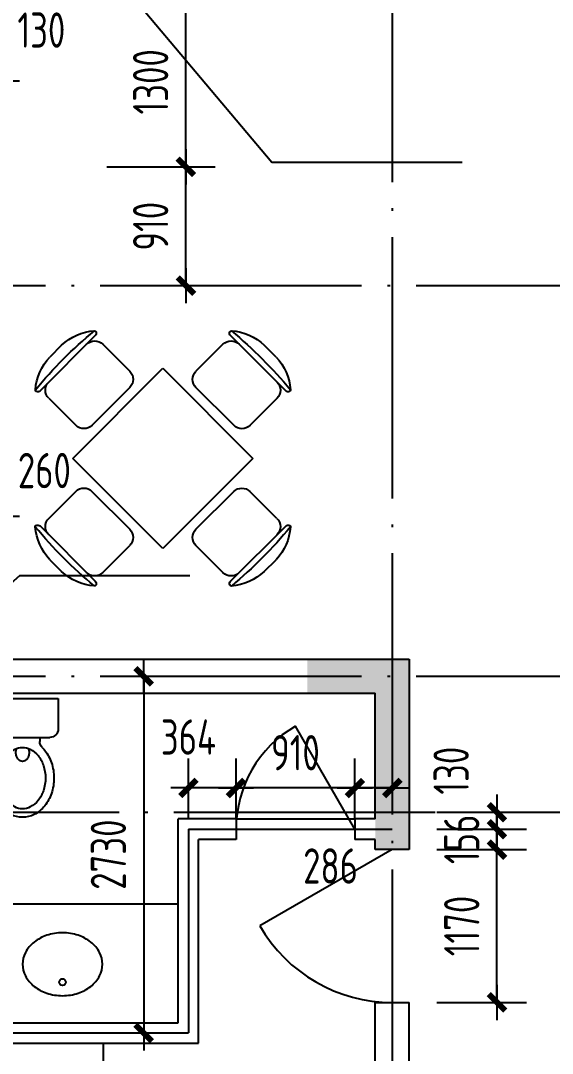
# Model space of a CAD drawing. Extents: x -726032 to 135930, y -151624 to 587044.
# Drawn here: x -602029 to -597958, y 556054 to 563958 of the extents above; entities that cross this region are included whole.
import ezdxf
from ezdxf.enums import TextEntityAlignment as Align

# ---------------------------------------------------------------- set-up
doc = ezdxf.new("R2010")
doc.units = 0
doc.header["$LTSCALE"] = 1000
doc.header["$MEASUREMENT"] = 0
doc.linetypes.add('DOTE', pattern=[2.42, 2, -0.2, 0.02, -0.2])
doc.layers.get('0').update_dxf_attribs({"linetype": 'CONTINUOUS'})
doc.layers.get('DEFPOINTS').update_dxf_attribs({"color": 1, "linetype": 'CONTINUOUS'})
for name, color, linetype in [('COLUMN', 170, 'CONTINUOUS'), ('DOTE', 8, 'DOTE'), ('GROUND', 45, 'CONTINUOUS'), ('LVTRY', 6, 'CONTINUOUS'), ('PUB_DIM', 245, 'CONTINUOUS'), ('WALL', 255, 'CONTINUOUS'), ('WINDOW', 155, 'CONTINUOUS'), ('WINDOW_TEXT', 7, 'CONTINUOUS'), ('家具', 252, 'CONTINUOUS'), ('引线', 213, 'CONTINUOUS')]:
    doc.layers.add(name, color=color, linetype=linetype)
doc.styles.add('DIM_FONT', font='isocp.shx', dxfattribs={"width": 0.8})
doc.styles.add('SIMPLEX', font='SIMPLEX.SHX')
doc.dimstyles.new('DIMA', dxfattribs={"dimtxt": 300, "dimasz": 1, "dimexe": 250, "dimexo": 300, "dimgap": 150, "dimtad": 1, "dimdec": 0, "dimzin": 0, "dimdsep": 46, "dimtxsty": 'DIM_FONT', "dimcen": 0.09, "dimse1": 1, "dimclrt": 142, "dimadec": 0, "dimazin": 0, "dimtfac": 1, "dimtdec": 0, "dimtix": 1, "dimtmove": 2, "dimatfit": 3, "dimfxl": 1, "dimtolj": 1, "dimtzin": 0, "dimarcsym": 0})
doc.dimstyles.new('DIMN', dxfattribs={"dimtxt": 300, "dimasz": 1, "dimexe": 250, "dimexo": 300, "dimgap": 150, "dimtad": 1, "dimdec": 0, "dimzin": 0, "dimdsep": 46, "dimtxsty": 'DIM_FONT', "dimcen": 0.09, "dimclrt": 142, "dimadec": 0, "dimazin": 0, "dimtfac": 1, "dimtdec": 0, "dimtix": 1, "dimtmove": 2, "dimatfit": 3, "dimfxl": 1, "dimtolj": 1, "dimtzin": 0, "dimarcsym": 0})

# ---------------------------------------------------------------- blocks, each defined once
blk = doc.blocks.new('_DIMX')
blk.add_line((-150, 0), (150, 0))
at = {"const_width": 50}
blk.add_lwpolyline([(-70, -70), (70, 70)], dxfattribs=at)
blk = doc.blocks.new('*D779')
at = {"layer": 'DEFPOINTS', "color": 0, "transparency": 16777216}
for p in [(-599111.8, 557613.5), (-598381.6, 557613.5), (-599111.8, 556443.5)]:
    blk.add_point(p, dxfattribs=at)
at = {"layer": 'PUB_DIM', "color": 0, "lineweight": -2, "transparency": 16777216}
for p, q in [((-598841.8, 557613.5), (-598156.6, 557613.5)), ((-598381.6, 556444.4), (-598381.6, 557612.6)), ((-598841.8, 556443.5), (-598156.6, 556443.5))]:
    blk.add_line(p, q, dxfattribs=at)
at = {"layer": 'PUB_DIM', "color": 0, "lineweight": -2, "transparency": 16777216, "xscale": 0.9, "yscale": 0.9, "zscale": 0.9}
for p, rotation in [((-598381.6, 557613.5), 90), ((-598381.6, 556443.5), 270)]:
    blk.add_blockref('_DIMX', p, dxfattribs=dict(at, rotation=rotation))
at = {"layer": 'PUB_DIM', "color": 142, "transparency": 16777216, "insert": (-598651.6, 557028.5), "char_height": 270, "attachment_point": 5, "rotation": 90, "style": 'DIM_FONT'}
blk.add_mtext('\\A1;1170', dxfattribs=at)
blk = doc.blocks.new('_DBLK')
blk.add_line((-0.5, 0), (0, -0.866))
blk.add_arc((-0.5, 0), 1, 300, 0)
at = {"layer": 'WINDOW_TEXT', "style": 'SIMPLEX', "flags": 9}
blk.add_attdef('A', text='', height=1, dxfattribs=at).set_placement((0, 1.5), align=Align.MIDDLE)
blk = doc.blocks.new('*D780')
at = {"layer": 'DEFPOINTS', "color": 0, "transparency": 16777216}
for p in [(-599111.8, 557899.5), (-598381.6, 557899.5), (-599111.8, 557769.5)]:
    blk.add_point(p, dxfattribs=at)
at = {"layer": 'PUB_DIM', "color": 0, "lineweight": -2, "transparency": 16777216}
for p, q in [((-598841.8, 557899.5), (-598156.6, 557899.5)), ((-598381.6, 557900.4), (-598381.6, 557901.3)), ((-598381.6, 557769.5), (-598381.6, 557899.5)), ((-598841.8, 557769.5), (-598156.6, 557769.5)), ((-598381.6, 557768.6), (-598381.6, 557767.7))]:
    blk.add_line(p, q, dxfattribs=at)
at = {"layer": 'PUB_DIM', "color": 0, "lineweight": -2, "transparency": 16777216, "xscale": 0.9, "yscale": 0.9, "zscale": 0.9}
for p, rotation in [((-598381.6, 557899.5), 270), ((-598381.6, 557769.5), 90)]:
    blk.add_blockref('_DIMX', p, dxfattribs=dict(at, rotation=rotation))
at = {"layer": 'PUB_DIM', "color": 142, "transparency": 16777216, "insert": (-598732.6, 558217.3), "char_height": 270, "attachment_point": 5, "rotation": 90, "style": 'DIM_FONT'}
blk.add_mtext('\\A1;130', dxfattribs=at)
blk = doc.blocks.new('*D1977')
at = {"layer": 'DEFPOINTS', "color": 0, "transparency": 16777216}
for p in [(-599111.8, 557769.5), (-598381.6, 557769.5), (-599111.8, 557613.5)]:
    blk.add_point(p, dxfattribs=at)
at = {"layer": 'PUB_DIM', "color": 0, "lineweight": -2, "transparency": 16777216}
for p, q in [((-598841.8, 557769.5), (-598156.6, 557769.5)), ((-598381.6, 557770.4), (-598381.6, 557771.3)), ((-598381.6, 557613.5), (-598381.6, 557769.5)), ((-598381.6, 557612.6), (-598381.6, 557611.7))]:
    blk.add_line(p, q, dxfattribs=at)
at = {"layer": 'PUB_DIM', "color": 0, "lineweight": -2, "transparency": 16777216, "xscale": 0.9, "yscale": 0.9, "zscale": 0.9}
for p, rotation in [((-598381.6, 557769.5), 270), ((-598381.6, 557613.5), 90)]:
    blk.add_blockref('_DIMX', p, dxfattribs=dict(at, rotation=rotation))
at = {"layer": 'PUB_DIM', "color": 142, "transparency": 16777216, "insert": (-598651.6, 557691.5), "char_height": 270, "attachment_point": 5, "rotation": 90, "style": 'DIM_FONT'}
blk.add_mtext('\\A1;156', dxfattribs=at)
blk = doc.blocks.new('*D1978')
at = {"layer": 'DEFPOINTS', "color": 0, "transparency": 16777216}
for p in [(-600743.9, 558084.7), (-600743.9, 557573.8), (-600379.9, 557573.8)]:
    blk.add_point(p, dxfattribs=at)
at = {"layer": 'PUB_DIM', "color": 0, "lineweight": -2, "transparency": 16777216}
for p, q in [((-600743.9, 557843.8), (-600743.9, 558309.7)), ((-600380.8, 558084.7), (-600743, 558084.7))]:
    blk.add_line(p, q, dxfattribs=at)
at = {"layer": 'PUB_DIM', "color": 0, "lineweight": -2, "transparency": 16777216, "xscale": 0.9, "yscale": 0.9, "zscale": 0.9, "rotation": 180}
blk.add_blockref('_DIMX', (-600743.9, 558084.7), dxfattribs=at)
at = {"layer": 'PUB_DIM', "color": 0, "lineweight": -2, "transparency": 16777216, "xscale": 0.9, "yscale": 0.9, "zscale": 0.9}
blk.add_blockref('_DIMX', (-600379.9, 558084.7), dxfattribs=at)
at = {"layer": 'PUB_DIM', "color": 142, "transparency": 16777216, "insert": (-600743.9, 558474.7), "char_height": 270, "attachment_point": 5, "style": 'DIM_FONT'}
blk.add_mtext('\\A1;364', dxfattribs=at)
blk = doc.blocks.new('*D1979')
at = {"layer": 'DEFPOINTS', "color": 0, "transparency": 16777216}
for p in [(-600379.9, 558084.7), (-600379.9, 557573.8), (-599469.9, 557573.8)]:
    blk.add_point(p, dxfattribs=at)
at = {"layer": 'PUB_DIM', "color": 0, "lineweight": -2, "transparency": 16777216}
for p, q in [((-600379.9, 557843.8), (-600379.9, 558309.7)), ((-599470.8, 558084.7), (-600379, 558084.7))]:
    blk.add_line(p, q, dxfattribs=at)
at = {"layer": 'PUB_DIM', "color": 0, "lineweight": -2, "transparency": 16777216, "xscale": 0.9, "yscale": 0.9, "zscale": 0.9, "rotation": 180}
blk.add_blockref('_DIMX', (-600379.9, 558084.7), dxfattribs=at)
at = {"layer": 'PUB_DIM', "color": 0, "lineweight": -2, "transparency": 16777216, "xscale": 0.9, "yscale": 0.9, "zscale": 0.9}
blk.add_blockref('_DIMX', (-599469.9, 558084.7), dxfattribs=at)
at = {"layer": 'PUB_DIM', "color": 142, "transparency": 16777216, "insert": (-599924.9, 558354.7), "char_height": 270, "attachment_point": 5, "style": 'DIM_FONT'}
blk.add_mtext('\\A1;910', dxfattribs=at)
blk = doc.blocks.new('*D1980')
at = {"layer": 'DEFPOINTS', "color": 0, "transparency": 16777216}
for p in [(-599469.9, 558084.7), (-599469.9, 557573.8), (-599183.9, 557573.8)]:
    blk.add_point(p, dxfattribs=at)
at = {"layer": 'PUB_DIM', "color": 0, "lineweight": -2, "transparency": 16777216}
for p, q in [((-599469.9, 557843.8), (-599469.9, 558309.7)), ((-599184.8, 558084.7), (-599469, 558084.7))]:
    blk.add_line(p, q, dxfattribs=at)
at = {"layer": 'PUB_DIM', "color": 0, "lineweight": -2, "transparency": 16777216, "xscale": 0.9, "yscale": 0.9, "zscale": 0.9, "rotation": 180}
blk.add_blockref('_DIMX', (-599469.9, 558084.7), dxfattribs=at)
at = {"layer": 'PUB_DIM', "color": 0, "lineweight": -2, "transparency": 16777216, "xscale": 0.9, "yscale": 0.9, "zscale": 0.9}
blk.add_blockref('_DIMX', (-599183.9, 558084.7), dxfattribs=at)
at = {"layer": 'PUB_DIM', "color": 142, "transparency": 16777216, "insert": (-599656.1, 557487.7), "char_height": 270, "attachment_point": 5, "style": 'DIM_FONT'}
blk.add_mtext('\\A1;286', dxfattribs=at)
blk = doc.blocks.new('_LV5')
for p, q in [((210.1, 0), (-210.1, 0)), ((-210.1, 0), (-210.1, -180)), ((210.1, -180), (210.1, 0)), ((160.1, -230), (-160.1, -230)), ((-101.4, -230), (-101.4, -254.3)), ((101.4, -230), (101.4, -254.1))]:
    blk.add_line(p, q)
blk.add_lwpolyline([(-135.1, -469.4, 0.080312), (-123, -544.2, 0.089014), (-91.8, -601.5, 0.104918), (-45.6, -639.3, 0.119812), (0.1, -650.4, 0.119812), (45.8, -639.3, 0.104918), (92, -601.5, 0.089014), (123.2, -544.2, 0.080312), (135.3, -469.4, 0.080312), (123.2, -394.6, 0.089014), (92, -337.3, 0.104918), (45.8, -299.5, 0.119812), (0.1, -288.4, 0.119812), (-45.6, -299.5, 0.104918), (-91.8, -337.3, 0.089014), (-123, -394.6, 0.080312)], format="xyb", close=True)
for points in [[(-38.7, -318.5, 0.073567), (-35.6, -339.5, 0.084454), (-27.4, -356, 0.10642), (-14.1, -367.8, 0.129709), (0, -371.5, 0.129709), (14.1, -367.8, 0.10642), (27.4, -356, 0.084454), (35.6, -339.5, 0.073567), (38.7, -318.5, 0.073567), (35.6, -297.5, 0.014016), (34.7, -294.6, 0.10642)], [(-34.7, -294.7, 0.013578), (-35.6, -297.5, 0.073567), (-38.7, -318.5, 0.073567)]]:
    blk.add_lwpolyline(points, format="xyb")
for centre, radius, start, end in [((-160.1, -180), 50, 180, 270), ((160.1, -180), 50, 270, 0), ((20.4, -427.3), 193.8, 134.81437, 141.28635), ((-151.4, -254.3), 50, 314.81437, 0), ((151.4, -254.1), 50, 180, 225.25549), ((-20.2, -427.3), 193.8, 38.71365, 45.25549), ((52.2, -452.8), 234.6, 141.28635, 161.63333), ((-52, -452.8), 234.6, 18.36667, 38.71365), ((102.3, -469.4), 287.4, 161.63333, 180), ((-102.1, -469.4), 287.4, 0, 18.36667), ((102.3, -469.4), 287.4, 180, 198.36667), ((-102.1, -469.4), 287.4, 341.63333, 0), ((52.2, -486), 234.6, 198.36667, 218.71365), ((-52, -486), 234.6, 321.28635, 341.63333), ((20.4, -511.6), 193.8, 218.71365, 242.67141), ((-20.2, -511.6), 193.8, 297.32859, 321.28635), ((0.1, -550.8), 149.6, 242.67141, 270), ((0.1, -550.8), 149.6, 270, 297.32859)]:
    blk.add_arc(centre, radius, start, end)
blk = doc.blocks.new('*D1989')
at = {"layer": 'DEFPOINTS', "color": 0, "transparency": 16777216}
for p in [(-602173.9, 563495.9), (-602303.9, 562859.4), (-602173.9, 562859.4)]:
    blk.add_point(p, dxfattribs=at)
at = {"layer": 'PUB_DIM', "color": 0, "lineweight": -2, "transparency": 16777216}
for p, q in [((-602173.9, 563129.4), (-602173.9, 563720.9)), ((-602304.8, 563495.9), (-602305.7, 563495.9)), ((-602303.9, 563495.9), (-602173.9, 563495.9)), ((-602173, 563495.9), (-602172.1, 563495.9))]:
    blk.add_line(p, q, dxfattribs=at)
at = {"layer": 'PUB_DIM', "color": 0, "lineweight": -2, "transparency": 16777216, "xscale": 0.9, "yscale": 0.9, "zscale": 0.9}
blk.add_blockref('_DIMX', (-602303.9, 563495.9), dxfattribs=at)
at = {"layer": 'PUB_DIM', "color": 0, "lineweight": -2, "transparency": 16777216, "xscale": 0.9, "yscale": 0.9, "zscale": 0.9, "rotation": 180}
blk.add_blockref('_DIMX', (-602173.9, 563495.9), dxfattribs=at)
at = {"layer": 'PUB_DIM', "color": 142, "transparency": 16777216, "insert": (-601870.1, 563885.9), "char_height": 270, "attachment_point": 5, "style": 'DIM_FONT'}
blk.add_mtext('\\A1;130', dxfattribs=at)
blk = doc.blocks.new('_LV4')
blk.add_lwpolyline([(0, -520, 0.078966), (92.3, -505.3, 0.088152), (166.2, -465.8, 0.105269), (218.1, -403.4, 0.121685), (235, -335, 0.121685), (218.1, -266.6, 0.105269), (166.2, -204.2, 0.088152), (92.3, -164.7, 0.078966), (0, -150, 0.078966), (-92.3, -164.7, 0.088152), (-166.2, -204.2, 0.105269), (-218.1, -266.6, 0.121685), (-235, -335, 0.121685), (-218.1, -403.4, 0.105269), (-166.2, -465.8, 0.088152), (-92.3, -505.3, 0.078966)], format="xyb", close=True)
blk.add_circle((0, -230), 20)
blk = doc.blocks.new('*D1995')
at = {"layer": 'DEFPOINTS', "color": 0, "transparency": 16777216}
for p in [(-601640.2, 564139.5), (-600763.5, 564139.5), (-601640.2, 562839.5)]:
    blk.add_point(p, dxfattribs=at)
at = {"layer": 'PUB_DIM', "color": 0, "lineweight": -2, "transparency": 16777216}
for p, q in [((-601370.2, 564139.5), (-600538.5, 564139.5)), ((-600763.5, 562840.4), (-600763.5, 564138.6))]:
    blk.add_line(p, q, dxfattribs=at)
at = {"layer": 'PUB_DIM', "color": 0, "lineweight": -2, "transparency": 16777216, "xscale": 0.9, "yscale": 0.9, "zscale": 0.9}
for p, rotation in [((-600763.5, 564139.5), 90), ((-600763.5, 562839.5), 270)]:
    blk.add_blockref('_DIMX', p, dxfattribs=dict(at, rotation=rotation))
at = {"layer": 'PUB_DIM', "color": 142, "transparency": 16777216, "insert": (-601033.5, 563489.5), "char_height": 270, "attachment_point": 5, "rotation": 90, "style": 'DIM_FONT'}
blk.add_mtext('\\A1;1300', dxfattribs=at)
blk = doc.blocks.new('*D1996')
at = {"layer": 'DEFPOINTS', "color": 0, "transparency": 16777216}
for p in [(-601640.2, 562839.5), (-600763.5, 562839.5), (-601640.2, 561929.5)]:
    blk.add_point(p, dxfattribs=at)
at = {"layer": 'PUB_DIM', "color": 0, "lineweight": -2, "transparency": 16777216}
for p, q in [((-601370.2, 562839.5), (-600538.5, 562839.5)), ((-600763.5, 561930.4), (-600763.5, 562838.6))]:
    blk.add_line(p, q, dxfattribs=at)
at = {"layer": 'PUB_DIM', "color": 0, "lineweight": -2, "transparency": 16777216, "xscale": 0.9, "yscale": 0.9, "zscale": 0.9}
for p, rotation in [((-600763.5, 562839.5), 90), ((-600763.5, 561929.5), 270)]:
    blk.add_blockref('_DIMX', p, dxfattribs=dict(at, rotation=rotation))
at = {"layer": 'PUB_DIM', "color": 142, "transparency": 16777216, "insert": (-601033.5, 562384.5), "char_height": 270, "attachment_point": 5, "rotation": 90, "style": 'DIM_FONT'}
blk.add_mtext('\\A1;910', dxfattribs=at)
blk = doc.blocks.new('*D1997')
at = {"layer": 'DEFPOINTS', "color": 0, "transparency": 16777216}
for p in [(-601953.9, 558939.5), (-601953.9, 556209.5), (-601086.9, 556209.5)]:
    blk.add_point(p, dxfattribs=at)
at = {"layer": 'PUB_DIM', "color": 0, "lineweight": -2, "transparency": 16777216}
for p, q in [((-601086.9, 558938.6), (-601086.9, 556210.4)), ((-601683.9, 556209.5), (-600861.9, 556209.5))]:
    blk.add_line(p, q, dxfattribs=at)
at = {"layer": 'PUB_DIM', "color": 0, "lineweight": -2, "transparency": 16777216, "xscale": 0.9, "yscale": 0.9, "zscale": 0.9}
for p, rotation in [((-601086.9, 558939.5), 90), ((-601086.9, 556209.5), 270)]:
    blk.add_blockref('_DIMX', p, dxfattribs=dict(at, rotation=rotation))
at = {"layer": 'PUB_DIM', "color": 142, "transparency": 16777216, "insert": (-601356.9, 557574.5), "char_height": 270, "attachment_point": 5, "rotation": 90, "style": 'DIM_FONT'}
blk.add_mtext('\\A1;2730', dxfattribs=at)
blk = doc.blocks.new('M_C31TFZ')
for p, q in [((-728.8, 395.1), (-403.6, 720.3)), ((-359.4, 669.1), (-200.3, 510)), ((348.5, 669.3), (189.4, 510.2)), ((392.7, 720.5), (717.9, 395.3)), ((-672, 593.4), (-601.9, 663.5)), ((591, 663.6), (661.1, 593.5)), ((-5.3, 527.4), (-535.7, -3)), ((525, -3), (-5.3, 527.4)), ((-423, 191.8), (-200.3, 414.5)), ((189.4, 414.7), (412.1, 192)), ((-677.6, 350.9), (-518.5, 191.8)), ((666.7, 351.1), (507.6, 192)), ((-535.7, -3), (-5.3, -533.3)), ((-5.3, -533.3), (525, -3)), ((-677.4, -357), (-518.3, -197.9)), ((-200.1, -420.6), (-422.8, -197.9)), ((412.3, -197.7), (189.6, -420.4)), ((666.9, -356.8), (507.8, -197.7)), ((-403.4, -726.5), (-728.6, -401.2)), ((718.1, -401), (392.9, -726.3)), ((-359.2, -675.2), (-200.1, -516.1)), ((348.7, -675), (189.6, -515.9)), ((-601.7, -669.6), (-671.8, -599.5)), ((661.3, -599.3), (591.2, -669.4))]:
    blk.add_line(p, q)
for centre, radius, start, end in [((1327.3, -1335.8), 2712.7, 129.8023, 140.1977), ((-385.7, 433.5), 315.6, 94.27346, 133.23486), ((-408.5, 738.3), 10, 22.33001, 94.27346), ((-417.7, 734.5), 20, 315, 22.33001), ((406.8, 734.7), 20, 157.66999, 225), ((397.6, 738.5), 10, 85.72654, 157.66999), ((-1338.2, -1335.6), 2712.7, 39.8023, 50.1977), ((374.8, 433.7), 315.6, 46.76514, 85.72654), ((-407.1, 621.3), 67.5, 45, 135), ((396.2, 621.5), 67.5, 45, 135), ((-442, 377.2), 315.6, 136.76514, 175.72654), ((431.2, 377.4), 315.6, 4.27346, 43.23486), ((-248, 462.2), 67.5, 315, 45), ((237.1, 462.4), 67.5, 135, 225), ((-629.8, 398.6), 67.5, 135, 225), ((619, 398.8), 67.5, 315, 45), ((-746.8, 399.9), 10, 175.72654, 247.66999), ((-743, 409.2), 20, 247.66999, 315), ((732.1, 409.4), 20, 225, 292.33001), ((735.9, 400.1), 10, 292.33001, 4.27346), ((-470.7, 239.5), 67.5, 225, 315), ((459.9, 239.7), 67.5, 225, 315), ((-470.5, -245.6), 67.5, 45, 135), ((460.1, -245.4), 67.5, 45, 135), ((-629.6, -404.7), 67.5, 135, 225), ((619.2, -404.5), 67.5, 315, 45), ((-746.6, -406.1), 10, 112.33001, 184.27346), ((-441.8, -383.3), 315.6, 184.27346, 223.23486), ((1327.5, 1329.7), 2712.7, 219.8023, 230.1977), ((-742.8, -415.3), 20, 45, 112.33001), ((-247.8, -468.4), 67.5, 315, 45), ((237.3, -468.2), 67.5, 135, 225), ((-1338, 1329.9), 2712.7, 309.8023, 320.1977), ((431.3, -383.1), 315.6, 316.76514, 355.72654), ((732.3, -415.1), 20, 67.66999, 135), ((736.1, -405.9), 10, 355.72654, 67.66999), ((-385.5, -439.7), 315.6, 226.76514, 265.72654), ((-406.9, -627.5), 67.5, 225, 315), ((-417.5, -740.6), 20, 337.66999, 45), ((396.4, -627.3), 67.5, 225, 315), ((407, -740.4), 20, 135, 202.33001), ((375, -439.5), 315.6, 274.27346, 313.23486), ((-408.3, -744.4), 10, 265.72654, 337.66999), ((397.8, -744.2), 10, 202.33001, 274.27346)]:
    blk.add_arc(centre, radius, start, end)
at = {"width": 0.8, "flags": 9}
for tag in ['XSIZE', 'YSIZE']:
    blk.add_attdef(tag, (0, 0), '', height=0.5, dxfattribs=at)
blk = doc.blocks.new('*D3888')
at = {"layer": 'DEFPOINTS', "color": 0, "transparency": 16777216}
for p in [(-602433.9, 561351), (-602173.9, 561351), (-602173.9, 560163.3)]:
    blk.add_point(p, dxfattribs=at)
at = {"layer": 'PUB_DIM', "color": 0, "lineweight": -2, "transparency": 16777216}
for p, q in [((-602173.9, 561081), (-602173.9, 559938.3)), ((-602434.8, 560163.3), (-602435.7, 560163.3)), ((-602433.9, 560163.3), (-602173.9, 560163.3)), ((-602173, 560163.3), (-602172.1, 560163.3))]:
    blk.add_line(p, q, dxfattribs=at)
at = {"layer": 'PUB_DIM', "color": 0, "lineweight": -2, "transparency": 16777216, "xscale": 0.9, "yscale": 0.9, "zscale": 0.9}
blk.add_blockref('_DIMX', (-602433.9, 560163.3), dxfattribs=at)
at = {"layer": 'PUB_DIM', "color": 0, "lineweight": -2, "transparency": 16777216, "xscale": 0.9, "yscale": 0.9, "zscale": 0.9, "rotation": 180}
blk.add_blockref('_DIMX', (-602173.9, 560163.3), dxfattribs=at)
at = {"layer": 'PUB_DIM', "color": 142, "transparency": 16777216, "insert": (-601847.3, 560514.4), "char_height": 270, "attachment_point": 5, "style": 'DIM_FONT'}
blk.add_mtext('\\A1;260', dxfattribs=at)

msp = doc.modelspace()

# ---------------------------------------------------------------- linework, layer by layer
at = {"layer": 'COLUMN'}
for points in [[(-599833.9, 559069.5), (-599833.9, 558809.5), (-599053.9, 559069.5), (-599313.9, 558809.5)], [(-599313.9, 557613.5), (-599313.9, 558809.5), (-599053.9, 557613.5), (-599053.9, 559069.5)]]:
    msp.add_solid(points, dxfattribs=at)
at = {"layer": 'DOTE'}
for p, q in [((-599183.9, 574401.4), (-599183.9, 546557.4)), ((-615939.2, 561929.5), (-546307.4, 561929.5)), ((-615939.2, 558939.5), (-546307.4, 558939.5)), ((-615375.6, 557899.5), (-546307.4, 557899.5)), ((-600743.9, 557769.5), (-600743.9, 556209.5)), ((-600743.9, 557769.5), (-599183.9, 557769.5)), ((-606983.9, 556209.5), (-600743.9, 556209.5))]:
    msp.add_line(p, q, dxfattribs=at)
at = {"layer": 'GROUND'}
msp.add_line((-600379.9, 557847.5), (-599469.9, 557847.5), dxfattribs=at)
at = {"layer": 'LVTRY'}
msp.add_line((-602771.9, 557197.5), (-600821.9, 557197.5), dxfattribs=at)
at = {"layer": 'WALL'}
for p, q in [((-602303.9, 559069.5), (-599053.9, 559069.5)), ((-599053.9, 559069.5), (-599053.9, 557613.5)), ((-603733.9, 558809.5), (-599313.9, 558809.5)), ((-599313.9, 557847.5), (-599313.9, 558809.5)), ((-600821.9, 556287.5), (-600821.9, 557847.5)), ((-600379.9, 557847.5), (-600821.9, 557847.5)), ((-600379.9, 557847.5), (-600379.9, 557691.5)), ((-599469.9, 557847.5), (-599469.9, 557691.5)), ((-599313.9, 557847.5), (-599469.9, 557847.5)), ((-600665.9, 556131.5), (-600665.9, 557691.5)), ((-600379.9, 557691.5), (-600665.9, 557691.5)), ((-599313.9, 557691.5), (-599469.9, 557691.5)), ((-599313.9, 557613.5), (-599313.9, 557691.5)), ((-599053.9, 557613.5), (-599313.9, 557613.5)), ((-599313.9, 550255.5), (-599313.9, 556443.5)), ((-599313.9, 556443.5), (-599053.9, 556443.5)), ((-599053.9, 555507.5), (-599053.9, 556443.5)), ((-603707.9, 556287.5), (-600821.9, 556287.5)), ((-603707.9, 556131.5), (-600665.9, 556131.5))]:
    msp.add_line(p, q, dxfattribs=at)
at = {"layer": '家具'}
msp.add_line((-601393.9, 555416.5), (-601393.9, 556131.5), dxfattribs=at)
at = {"layer": '引线'}
for points in [[(-601497.9, 564530.7), (-600104.7, 562874.9), (-598648.2, 562874.9)], [(-603278.9, 558614.5), (-602035.3, 559710.3), (-600734, 559710.3)]]:
    msp.add_lwpolyline(points, dxfattribs=at)

# ---------------------------------------------------------------- block references
at = {"layer": 'LVTRY', "xscale": -1.299999999999272, "yscale": 1.30000000000291, "zscale": 1.3}
msp.add_blockref('_LV5', (-602014.4, 558770.7), dxfattribs=at)
at = {"layer": 'LVTRY', "xscale": 1.299999999999272, "yscale": 1.299999999999272, "zscale": 1.299999999999272, "rotation": 180}
msp.add_blockref('_LV4', (-601708.4, 556300.1), dxfattribs=at)
at = {"layer": 'WINDOW', "xscale": -910, "yscale": -910, "zscale": 910}
msp.add_blockref('_DBLK', (-599924.9, 557769.5), dxfattribs=at)
at = {"layer": 'WINDOW', "xscale": -1170, "yscale": -1170, "zscale": 1170, "rotation": 90}
msp.add_blockref('_DBLK', (-599183.9, 557028.5), dxfattribs=at)
at = {"layer": '家具', "extrusion": (0, 0, -1), "xscale": 1.299999999999377, "yscale": 1.299999999999377, "zscale": -1.3, "rotation": 180.0000229272086}
msp.add_blockref('M_C31TFZ', (600932.8, 560603.6), dxfattribs=at)

# ---------------------------------------------------------------- dimensions: what is measured, and where the dimension line sits
at = {"layer": 'PUB_DIM'}
for p1, p2, distance, dimstyle, picture, middle in [((-601640.2, 562839.5), (-601640.2, 564139.5), -876.7, 'DIMA', '*D1995', (-601033.5, 563489.5)), ((-601640.2, 561929.5), (-601640.2, 562839.5), -876.7, 'DIMA', '*D1996', (-601033.5, 562384.5)), ((-599469.9, 557573.8), (-600379.9, 557573.8), -510.9, 'DIMA', '*D1979', (-599924.9, 558354.7)), ((-599111.8, 557613.5), (-599111.8, 557769.5), -730.2, 'DIMA', '*D1977', (-598651.6, 557691.5)), ((-599111.8, 556443.5), (-599111.8, 557613.5), -730.2, 'DIMN', '*D779', (-598651.6, 557028.5))]:
    dim = msp.add_aligned_dim(p1=p1, p2=p2, distance=distance, dimstyle=dimstyle, override={"dimscale": 0.9, "dimblk1": '_DIMX', "dimblk2": '_DIMX', "dimsah": 1}, dxfattribs=at)
    dim.commit()
    dim.dimension.update_dxf_attribs({"geometry": picture, "text_midpoint": middle})
for base, p1, p2, angle, dimstyle, picture, middle in [((-602173.9, 563495.9), (-602303.9, 562859.4), (-602173.9, 562859.4), 0, 'DIMA', '*D1989', (-601870.1, 563885.9)), ((-600743.9, 558084.7), (-600379.9, 557573.8), (-600743.9, 557573.8), 180, 'DIMA', '*D1978', (-600743.9, 558474.7)), ((-598381.6, 557899.5), (-599111.8, 557769.5), (-599111.8, 557899.5), 90, 'DIMN', '*D780', (-598732.6, 558217.3)), ((-599469.9, 558084.7), (-599183.9, 557573.8), (-599469.9, 557573.8), 180, 'DIMA', '*D1980', (-599656.1, 557487.7))]:
    dim = msp.add_linear_dim(base=base, p1=p1, p2=p2, angle=angle, dimstyle=dimstyle, override={"dimscale": 0.9, "dimblk1": '_DIMX', "dimblk2": '_DIMX', "dimsah": 1}, dxfattribs=at)
    dim.commit()
    dim.dimension.update_dxf_attribs({"geometry": picture, "text_midpoint": middle, "dimtype": 161})
dim = msp.add_linear_dim(base=(-602173.9, 560163.3), p1=(-602433.9, 561351), p2=(-602173.9, 561351), dimstyle='DIMA', override={"dimscale": 0.9, "dimblk1": '_DIMX', "dimblk2": '_DIMX', "dimsah": 1}, dxfattribs=at)
dim.commit()
dim.dimension.update_dxf_attribs({"geometry": '*D3888', "text_midpoint": (-601847.3, 560514.4), "dimtype": 160})
dim = msp.add_linear_dim(base=(-601086.9, 556209.5), p1=(-601953.9, 558939.5), p2=(-601953.9, 556209.5), angle=270, dimstyle='DIMA', override={"dimscale": 0.9, "dimblk1": '_DIMX', "dimblk2": '_DIMX', "dimsah": 1}, dxfattribs=at)
dim.commit()
dim.dimension.update_dxf_attribs({"geometry": '*D1997', "text_midpoint": (-601356.9, 557574.5)})

doc.saveas('drawing.dxf')
